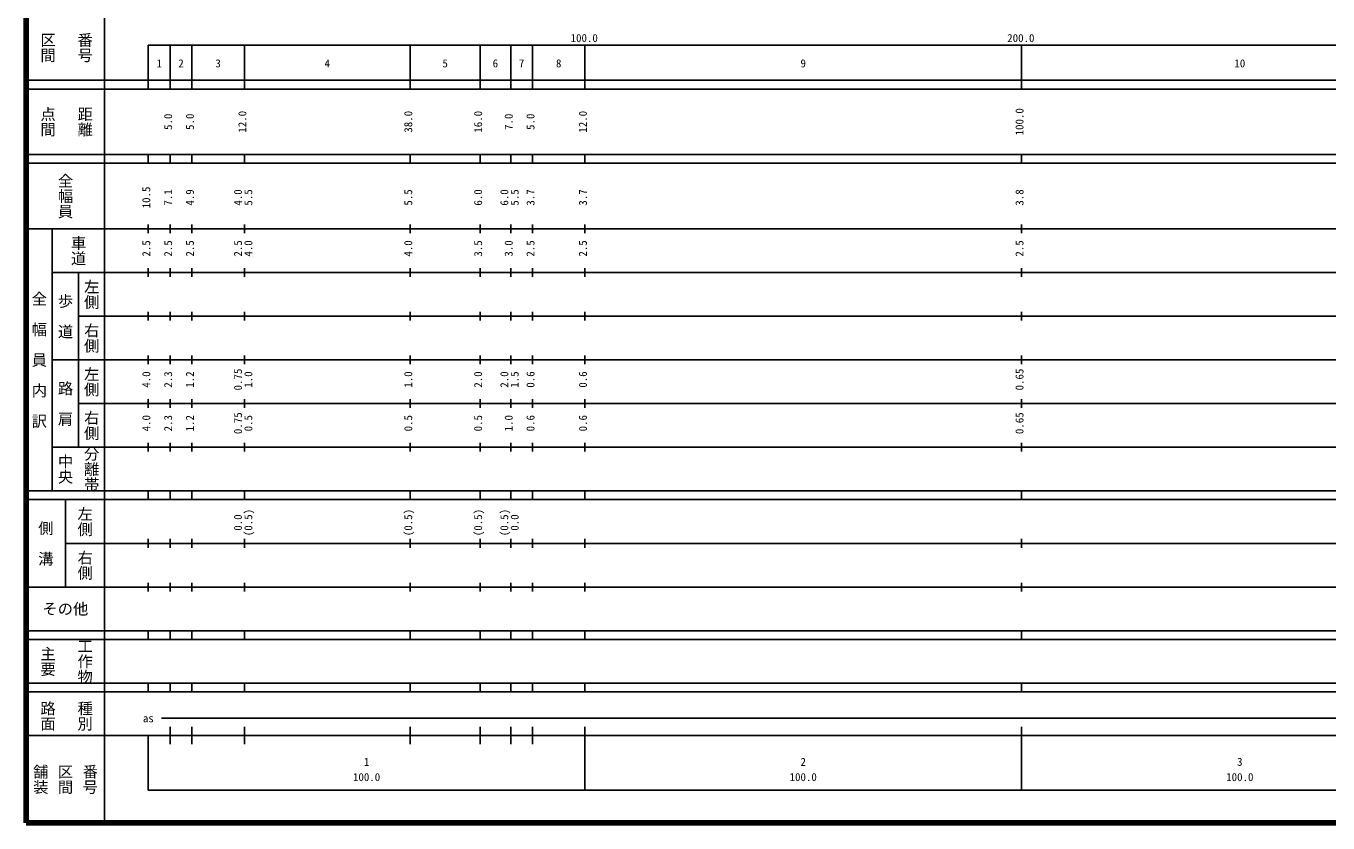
# Model space of a CAD drawing. Units: millimetres on the paper, enlarged 1000 times. Extents: x 40000 to 680000, y 20000 to 380000.
# Drawn here: x 40000 to 338188, y 20000 to 202409 of the extents above; entities that cross this region are included whole.
import ezdxf
from ezdxf.enums import TextEntityAlignment as Align

# ---------------------------------------------------------------- set-up
doc = ezdxf.new("R2010")
doc.units = ezdxf.units.MM
doc.header["$LTSCALE"] = 1000
doc.layers.add('M-TTL', color=2, linetype='Continuous', lineweight=140)
doc.layers.add('M-TTL-BAND', color=7, linetype='Continuous', lineweight=25)
doc.styles.add('@ＭＳ ゴシック', font='')
doc.styles.add('ＭＳ ゴシック', font='')
doc.styles.get('@ＭＳ ゴシック').set_extended_font_data('@MS Gothic')
doc.styles.get('ＭＳ ゴシック').set_extended_font_data('MS Gothic')

msp = doc.modelspace()

# ---------------------------------------------------------------- linework, layer by layer
at = {"layer": 'M-TTL'}
for p, q in [((40000, 380000), (40000, 20000)), ((40000, 20000), (680000, 20000))]:
    msp.add_line(p, q, dxfattribs=at)
at = {"layer": 'M-TTL-BAND'}
for p, q in [((58000, 370000), (58000, 20000)), ((68000, 198000), (579000, 198000)), ((68000, 198000), (68000, 188000)), ((73000, 188000), (73000, 198000)), ((78000, 188000), (78000, 198000)), ((90000, 188000), (90000, 198000)), ((128000, 188000), (128000, 198000)), ((144000, 188000), (144000, 198000)), ((151000, 188000), (151000, 198000)), ((156000, 188000), (156000, 198000)), ((168000, 188000), (168000, 198000)), ((268000, 188000), (268000, 198000)), ((40000, 190000), (579000, 190000)), ((40000, 188000), (579000, 188000)), ((40000, 173000), (579000, 173000)), ((68000, 171000), (68000, 173000)), ((73000, 171000), (73000, 173000)), ((78000, 171000), (78000, 173000)), ((90000, 171000), (90000, 173000)), ((128000, 171000), (128000, 173000)), ((144000, 171000), (144000, 173000)), ((151000, 171000), (151000, 173000)), ((156000, 171000), (156000, 173000)), ((168000, 171000), (168000, 173000)), ((268000, 171000), (268000, 173000)), ((40000, 171000), (579000, 171000)), ((40000, 156000), (579000, 156000)), ((46000, 96000), (46000, 156000)), ((68000, 155000), (68000, 157000)), ((73000, 155000), (73000, 157000)), ((78000, 155000), (78000, 157000)), ((90000, 155000), (90000, 157000)), ((128000, 155000), (128000, 157000)), ((144000, 155000), (144000, 157000)), ((151000, 155000), (151000, 157000)), ((156000, 155000), (156000, 157000)), ((168000, 155000), (168000, 157000)), ((268000, 155000), (268000, 157000)), ((68000, 145000), (68000, 147000)), ((73000, 145000), (73000, 147000)), ((78000, 145000), (78000, 147000)), ((90000, 145000), (90000, 147000)), ((128000, 145000), (128000, 147000)), ((144000, 145000), (144000, 147000)), ((151000, 145000), (151000, 147000)), ((156000, 145000), (156000, 147000)), ((168000, 145000), (168000, 147000)), ((268000, 145000), (268000, 147000)), ((46000, 146000), (579000, 146000)), ((52000, 146000), (52000, 106000)), ((52000, 136000), (579000, 136000)), ((68000, 135000), (68000, 137000)), ((73000, 135000), (73000, 137000)), ((78000, 135000), (78000, 137000)), ((90000, 135000), (90000, 137000)), ((128000, 135000), (128000, 137000)), ((144000, 135000), (144000, 137000)), ((151000, 135000), (151000, 137000)), ((156000, 135000), (156000, 137000)), ((168000, 135000), (168000, 137000)), ((268000, 135000), (268000, 137000)), ((46000, 126000), (579000, 126000)), ((68000, 125000), (68000, 127000)), ((73000, 125000), (73000, 127000)), ((78000, 125000), (78000, 127000)), ((90000, 125000), (90000, 127000)), ((128000, 125000), (128000, 127000)), ((144000, 125000), (144000, 127000)), ((151000, 125000), (151000, 127000)), ((156000, 125000), (156000, 127000)), ((168000, 125000), (168000, 127000)), ((268000, 125000), (268000, 127000)), ((68000, 115000), (68000, 117000)), ((73000, 115000), (73000, 117000)), ((78000, 115000), (78000, 117000)), ((90000, 115000), (90000, 117000)), ((128000, 115000), (128000, 117000)), ((144000, 115000), (144000, 117000)), ((151000, 115000), (151000, 117000)), ((156000, 115000), (156000, 117000)), ((168000, 115000), (168000, 117000)), ((268000, 115000), (268000, 117000)), ((52000, 116000), (579000, 116000)), ((46000, 106000), (579000, 106000)), ((68000, 105000), (68000, 107000)), ((73000, 105000), (73000, 107000)), ((78000, 105000), (78000, 107000)), ((90000, 105000), (90000, 107000)), ((128000, 105000), (128000, 107000)), ((144000, 105000), (144000, 107000)), ((151000, 105000), (151000, 107000)), ((156000, 105000), (156000, 107000)), ((168000, 105000), (168000, 107000)), ((268000, 105000), (268000, 107000)), ((40000, 96000), (579000, 96000)), ((68000, 94000), (68000, 96000)), ((73000, 94000), (73000, 96000)), ((78000, 94000), (78000, 96000)), ((90000, 94000), (90000, 96000)), ((128000, 94000), (128000, 96000)), ((144000, 94000), (144000, 96000)), ((151000, 94000), (151000, 96000)), ((156000, 94000), (156000, 96000)), ((168000, 94000), (168000, 96000)), ((268000, 94000), (268000, 96000)), ((40000, 94000), (579000, 94000)), ((49000, 94000), (49000, 74000)), ((49000, 84000), (579000, 84000)), ((68000, 83000), (68000, 85000)), ((73000, 83000), (73000, 85000)), ((78000, 83000), (78000, 85000)), ((90000, 83000), (90000, 85000)), ((128000, 83000), (128000, 85000)), ((144000, 83000), (144000, 85000)), ((151000, 83000), (151000, 85000)), ((156000, 83000), (156000, 85000)), ((168000, 83000), (168000, 85000)), ((268000, 83000), (268000, 85000)), ((68000, 73000), (68000, 75000)), ((73000, 73000), (73000, 75000)), ((78000, 73000), (78000, 75000)), ((90000, 73000), (90000, 75000)), ((128000, 73000), (128000, 75000)), ((144000, 73000), (144000, 75000)), ((151000, 73000), (151000, 75000)), ((156000, 73000), (156000, 75000)), ((168000, 73000), (168000, 75000)), ((268000, 73000), (268000, 75000)), ((40000, 74000), (579000, 74000)), ((40000, 64000), (579000, 64000)), ((68000, 62000), (68000, 64000)), ((73000, 62000), (73000, 64000)), ((78000, 62000), (78000, 64000)), ((90000, 62000), (90000, 64000)), ((128000, 62000), (128000, 64000)), ((144000, 62000), (144000, 64000)), ((151000, 62000), (151000, 64000)), ((156000, 62000), (156000, 64000)), ((168000, 62000), (168000, 64000)), ((268000, 62000), (268000, 64000)), ((40000, 62000), (579000, 62000)), ((40000, 52000), (579000, 52000)), ((68000, 50000), (68000, 52000)), ((73000, 50000), (73000, 52000)), ((78000, 50000), (78000, 52000)), ((90000, 50000), (90000, 52000)), ((128000, 50000), (128000, 52000)), ((144000, 50000), (144000, 52000)), ((151000, 50000), (151000, 52000)), ((156000, 50000), (156000, 52000)), ((168000, 50000), (168000, 52000)), ((268000, 50000), (268000, 52000)), ((40000, 50000), (579000, 50000)), ((71000, 44000), (563000, 44000)), ((73000, 38000), (73000, 42000)), ((78000, 38000), (78000, 42000)), ((90000, 38000), (90000, 42000)), ((128000, 38000), (128000, 42000)), ((144000, 38000), (144000, 42000)), ((151000, 38000), (151000, 42000)), ((156000, 38000), (156000, 42000)), ((168000, 27500), (168000, 42000)), ((268000, 27500), (268000, 42000)), ((40000, 40000), (579000, 40000)), ((68000, 40000), (68000, 27500)), ((68000, 27500), (579000, 27500))]:
    msp.add_line(p, q, dxfattribs=at)

# ---------------------------------------------------------------- texts
at = {"layer": 'M-TTL-BAND', "style": '@ＭＳ ゴシック'}
for s, p in [('区間', (45000, 197500)), ('番号', (53500, 197500)), ('点間', (45000, 180500)), ('距離', (53500, 180500)), ('全幅員', (49000, 163500)), ('車道', (52000, 151000)), ('左側', (55000, 141000)), ('全\u3000幅\u3000員\u3000内\u3000訳', (43000, 126000)), ('歩\u3000道', (49000, 136000)), ('右側', (55000, 131000)), ('左側', (55000, 121000)), ('路\u3000肩', (49000, 116000)), ('右側', (55000, 111000)), ('分離帯', (55000, 101000)), ('中央', (49000, 101000)), ('左側', (53500, 89000)), ('側\u3000溝', (44500, 84000)), ('右側', (53500, 79000)), ('主要', (45000, 57000)), ('工作物', (53500, 57000)), ('路面', (45000, 44500)), ('種別', (53500, 44500)), ('舗装', (43333, 30000)), ('区間', (49000, 30000)), ('番号', (54667, 30000))]:
    msp.add_text(s, height=2566, rotation=270, dxfattribs=at).set_placement(p, align=Align.MIDDLE_CENTER)
at = {"layer": 'M-TTL-BAND', "style": 'ＭＳ ゴシック'}
for s, p in [('100.0', (167844, 198195)), ('200.0', (267844, 198195)), ('1', (70500, 192405)), ('2', (75500, 192405)), ('3', (84000, 192405)), ('4', (109000, 192405)), ('5', (136000, 192405)), ('6', (147500, 192405)), ('7', (153500, 192405)), ('8', (162000, 192405)), ('9', (218000, 192405)), ('10', (318000, 192405)), ('as', (68000, 42500)), ('1', (118000, 32523)), ('2', (218000, 32523)), ('3', (318000, 32523)), ('100.0', (118000, 29033)), ('100.0', (218000, 29033)), ('100.0', (318000, 29033))]:
    msp.add_text(s, height=1833, dxfattribs=at).set_placement(p, align=Align.BOTTOM_CENTER)
for s, p in [('5.0', (74000, 180500)), ('5.0', (79000, 180500)), ('12.0', (91000, 180500)), ('38.0', (129000, 180500)), ('16.0', (145000, 180500)), ('7.0', (152000, 180500)), ('5.0', (157000, 180500)), ('12.0', (169000, 180500)), ('100.0', (269000, 180500)), ('10.5', (69000, 163174)), ('7.1', (74000, 163174)), ('4.9', (79000, 163174)), ('4.0', (90000, 163174)), ('5.5', (92370, 163174)), ('5.5', (129000, 163174)), ('6.0', (145000, 163174)), ('6.0', (151000, 163174)), ('5.5', (153370, 163174)), ('3.7', (157000, 163174)), ('3.7', (169000, 163174)), ('3.8', (269000, 163174)), ('2.5', (69000, 151500)), ('2.5', (74000, 151500)), ('2.5', (79000, 151500)), ('2.5', (90000, 151500)), ('4.0', (92370, 151500)), ('4.0', (129000, 151500)), ('3.5', (145000, 151500)), ('3.0', (152000, 151500)), ('2.5', (157000, 151500)), ('2.5', (169000, 151500)), ('2.5', (269000, 151500)), ('4.0', (69000, 121500)), ('2.3', (74000, 121500)), ('1.2', (79000, 121500)), ('0.75', (90000, 121500)), ('1.0', (92370, 121500)), ('1.0', (129000, 121500)), ('2.0', (145000, 121500)), ('2.0', (151000, 121500)), ('1.5', (153370, 121500)), ('0.6', (157000, 121500)), ('0.6', (169000, 121500)), ('0.65', (269000, 121500)), ('0.75', (90000, 111500)), ('0.65', (269000, 111500)), ('4.0', (69000, 111500)), ('2.3', (74000, 111500)), ('1.2', (79000, 111500)), ('0.5', (92370, 111500)), ('0.5', (129000, 111500)), ('0.5', (145000, 111500)), ('1.0', (152000, 111500)), ('0.6', (157000, 111500)), ('0.6', (169000, 111500)), ('0.0', (90000, 88764)), ('(0.5)', (92370, 88764)), ('(0.5)', (129000, 88764)), ('(0.5)', (145000, 88764)), ('(0.5)', (151000, 88764)), ('0.0', (153370, 88764))]:
    msp.add_text(s, height=1833, rotation=90, dxfattribs=at).set_placement(p, align=Align.BOTTOM_CENTER)
msp.add_text('その他', height=2566, dxfattribs=at).set_placement((49000, 69000), align=Align.MIDDLE_CENTER)

doc.saveas('drawing.dxf')
